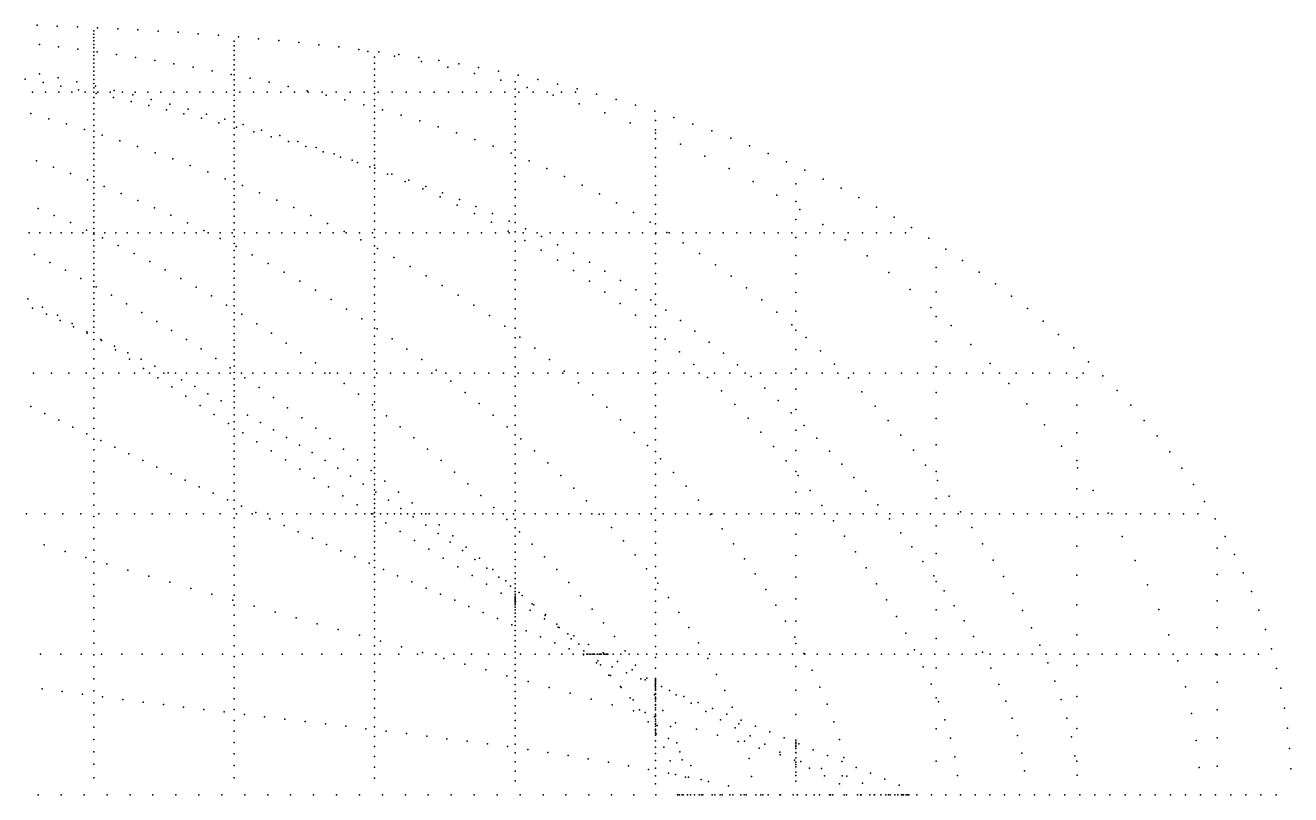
# Model space of a CAD drawing. Extents: x -786 to 17262, y 0 to 2897.
# Drawn here: x 12756 to 17262, y 0 to 2738 of the extents above; entities that cross this region are included whole.
import ezdxf

# ---------------------------------------------------------------- set-up
doc = ezdxf.new("R2010")
doc.units = 0
doc.header["$MEASUREMENT"] = 0
for name, color, linetype in [('point bat1', 161, 'Continuous'), ('point ship1', 10, 'Continuous'), ('point shp100', 80, 'Continuous'), ('point wl1', 241, 'Continuous')]:
    doc.layers.add(name, color=color, linetype=linetype)

msp = doc.modelspace()

# ---------------------------------------------------------------- linework, layer by layer
at = {"layer": 'point bat1', "linetype": 'ByBlock'}
for p in [(12782.1, 2500, 4245.3), (12828.3, 2500, 4281.3), (12874.9, 2500, 4317), (12921.8, 2500, 4352.3), (12969, 2500, 4387.1), (13014, 2500, 4424.7), (13058, 2500, 4463.5), (13102.5, 2500, 4501.8), (13147.3, 2500, 4539.6), (13192.6, 2500, 4576.9), (13238.2, 2500, 4613.7), (13284.3, 2500, 4650.1), (13330.7, 2500, 4686), (13377.5, 2500, 4721.4), (13424.7, 2500, 4756.3), (13472.2, 2500, 4790.7), (13520.1, 2500, 4824.6), (13568.3, 2500, 4858.1), (13616.7, 2500, 4891.1), (13665.5, 2500, 4923.8), (13714.5, 2500, 4956), (13763.7, 2500, 4987.9), (13813.1, 2500, 5019.6), (13862.7, 2500, 5051), (13912.4, 2500, 5082.2), (13962.2, 2500, 5113.1), (14012.2, 2500, 5143.9), (14062.2, 2500, 5174.6), (14112.2, 2500, 5205.2), (14162.3, 2500, 5235.8), (14212.4, 2500, 5266.3), (14262.6, 2500, 5296.7), (14312.9, 2500, 5327), (14363.1, 2500, 5357.3), (14413.3, 2500, 5387.6), (14463.6, 2500, 5417.8), (14513.9, 2500, 5448), (14564.3, 2500, 5478.1), (14614.7, 2500, 5508.1), (14665.1, 2500, 5538.1), (14715.6, 2500, 5567.9), (12769.7, 2000, 2702.3), (12807.4, 2000, 2753.7), (12845.3, 2000, 2804.9), (12883.5, 2000, 2856), (12921.9, 2000, 2906.9), (12960.6, 2000, 2957.6), (12999.6, 2000, 3008), (13038.8, 2000, 3058.3), (13078.4, 2000, 3108.3), (13118.3, 2000, 3158), (13158.4, 2000, 3207.6), (13198.9, 2000, 3256.9), (13239.6, 2000, 3305.9), (13280.8, 2000, 3354.5), (13322.4, 2000, 3402.9), (13364.4, 2000, 3450.9), (13406.7, 2000, 3498.6), (13449.4, 2000, 3545.9), (13492.5, 2000, 3592.9), (13536, 2000, 3639.5), (13580, 2000, 3685.7), (13624.3, 2000, 3731.5), (13669.1, 2000, 3776.9), (13714.2, 2000, 3822), (13759.7, 2000, 3866.6), (13805.6, 2000, 3910.9), (13851.8, 2000, 3954.8), (13898.5, 2000, 3998.3), (13945.5, 2000, 4041.4), (13992.7, 2000, 4084.1), (14040.3, 2000, 4126.6), (14088.1, 2000, 4168.8), (14136.3, 2000, 4210.6), (14184.7, 2000, 4252.1), (14233.4, 2000, 4293.2), (14282.3, 2000, 4334.2), (14331.3, 2000, 4374.9), (14380.6, 2000, 4415.4), (14430, 2000, 4455.7), (14479.6, 2000, 4495.8), (14529.3, 2000, 4535.7), (14578.4, 2000, 4576.3), (14625.1, 2000, 4619.7), (14671.9, 2000, 4663), (14718.7, 2000, 4706.3), (14765.6, 2000, 4749.4), (14812.6, 2000, 4792.5), (14859.7, 2000, 4835.5), (14906.9, 2000, 4878.4), (14954.2, 2000, 4921.2), (15001.7, 2000, 4963.7), (15049.3, 2000, 5006.1), (15097.1, 2000, 5048.3), (15145, 2000, 5090.4), (15193.1, 2000, 5132.2), (15241.4, 2000, 5173.9), (15289.9, 2000, 5215.3), (15338.6, 2000, 5256.4), (15387.6, 2000, 5297.2), (15436.8, 2000, 5337.8), (15486.1, 2000, 5378.2), (15535.7, 2000, 5418.2), (15585.6, 2000, 5458), (15635.7, 2000, 5497.4), (15686.1, 2000, 5536.5), (15736.7, 2000, 5575.3), (15787.5, 2000, 5613.8), (15838.6, 2000, 5651.9), (15889.9, 2000, 5689.7), (12784.7, 1500, 1645), (12848.7, 1500, 1688.8), (12911.4, 1500, 1734.6), (12972.4, 1500, 1782.5), (13031.8, 1500, 1832.4), (13089.3, 1500, 1884.4), (13144.9, 1500, 1938.6), (13198.1, 1500, 1995), (13248.9, 1500, 2053.7), (13291.3, 1500, 2118.4), (13329.8, 1500, 2185.7), (13368.5, 1500, 2253), (13407.4, 1500, 2320.1), (13446.5, 1500, 2387.1), (13486, 1500, 2453.9), (13526, 1500, 2520.4), (13566.5, 1500, 2586.5), (13607.5, 1500, 2652.4), (13649.1, 1500, 2717.9), (13691.4, 1500, 2782.9), (13734.5, 1500, 2847.5), (13778.3, 1500, 2911.5), (13822.9, 1500, 2975), (13868.1, 1500, 3038), (13914.1, 1500, 3100.5), (13960.9, 1500, 3162.4), (14008.3, 1500, 3223.9), (14056.2, 1500, 3284.8), (14104.8, 1500, 3345.4), (14153.9, 1500, 3405.4), (14203.7, 1500, 3464.9), (14254, 1500, 3524), (14304.6, 1500, 3582.8), (14355.7, 1500, 3641.2), (14407.2, 1500, 3699.2), (14459.1, 1500, 3756.9), (14511.4, 1500, 3814.2), (14564, 1500, 3871.3), (14616.8, 1500, 3928.1), (14669.9, 1500, 3984.7), (14723.2, 1500, 4041.1), (14776.7, 1500, 4097.2), (14830.4, 1500, 4153.2), (14884.4, 1500, 4209), (14938.5, 1500, 4264.6), (14992.6, 1500, 4320.1), (15046.9, 1500, 4375.6), (15101.3, 1500, 4430.9), (15155.8, 1500, 4486.2), (15210.3, 1500, 4541.3), (15265, 1500, 4596.4), (15319.7, 1500, 4651.4), (15373.9, 1500, 4706.9), (15428.4, 1500, 4762.2), (15483.1, 1500, 4817.1), (15538.2, 1500, 4871.8), (15593.6, 1500, 4926.1), (15649.4, 1500, 4980), (15705.4, 1500, 5033.6), (15761.9, 1500, 5086.9), (15818.6, 1500, 5139.8), (15875.7, 1500, 5192.4), (15933, 1500, 5244.6), (15990.7, 1500, 5296.5), (16048.8, 1500, 5348), (16107.1, 1500, 5399.2), (16165.8, 1500, 5449.9), (16224.7, 1500, 5500.4), (16284, 1500, 5550.5), (16343.4, 1500, 5600.3), (16403.2, 1500, 5649.7), (16463.2, 1500, 5698.9), (16523.5, 1500, 5747.7), (12759.9, 1000, 1092.6), (12825, 1000, 1115.8), (12889.7, 1000, 1139.7), (12954.1, 1000, 1164.7), (13018.1, 1000, 1190.7), (13081.7, 1000, 1217.7), (13144.8, 1000, 1245.7), (13207.3, 1000, 1275.2), (13269.1, 1000, 1306.1), (13330.2, 1000, 1338.3), (13390.4, 1000, 1372.1), (13449.6, 1000, 1407.8), (13507.6, 1000, 1445.3), (13564.2, 1000, 1484.9), (13619.2, 1000, 1526.7), (13672.2, 1000, 1570.9), (13723, 1000, 1617.7), (13771.3, 1000, 1667.1), (13816.6, 1000, 1719.2), (13858.7, 1000, 1774), (13897.3, 1000, 1831.2), (13932.5, 1000, 1890.7), (13964.6, 1000, 1951.8), (13993.9, 1000, 2014.4), (14020.8, 1000, 2078), (14046.2, 1000, 2142.2), (14070.2, 1000, 2207), (14093.6, 1000, 2272), (14116.5, 1000, 2337.2), (14140.5, 1000, 2401.9), (14166.4, 1000, 2466), (14193.9, 1000, 2529.3), (14222.8, 1000, 2592.1), (14253, 1000, 2654.2), (14284.4, 1000, 2715.7), (14317.1, 1000, 2776.6), (14350.7, 1000, 2836.9), (14385.3, 1000, 2896.7), (14420.9, 1000, 2955.9), (14457.4, 1000, 3014.6), (14494.8, 1000, 3072.6), (14532.9, 1000, 3130.2), (14571.6, 1000, 3187.4), (14611, 1000, 3244.2), (14651, 1000, 3300.5), (14691.5, 1000, 3356.4), (14732.5, 1000, 3412.1), (14773.7, 1000, 3467.5), (14815.3, 1000, 3522.6), (14857.2, 1000, 3577.5), (14899.5, 1000, 3632.2), (14942.1, 1000, 3686.5), (14984.9, 1000, 3740.8), (15027.8, 1000, 3794.9), (15070.9, 1000, 3848.9), (15114.2, 1000, 3902.7), (15157.6, 1000, 3956.4), (15201.2, 1000, 4010), (15245, 1000, 4063.5), (15288.8, 1000, 4116.8), (15332.9, 1000, 4170), (15377.2, 1000, 4223), (15421.7, 1000, 4275.8), (15466.4, 1000, 4328.5), (15511.4, 1000, 4380.9), (15556.5, 1000, 4433.2), (15601.9, 1000, 4485.3), (15647.6, 1000, 4537.1), (15693.6, 1000, 4588.6), (15740, 1000, 4639.8), (15786.7, 1000, 4690.7), (15834.1, 1000, 4740.9), (15882.4, 1000, 4790.2), (15931, 1000, 4839.4), (15979.6, 1000, 4888.4), (16028.5, 1000, 4937.3), (16077.4, 1000, 4986), (16126.6, 1000, 5034.6), (16175.8, 1000, 5083), (16225.2, 1000, 5131.3), (16274.8, 1000, 5179.4), (16324.5, 1000, 5227.4), (16374.3, 1000, 5275.2), (16424.3, 1000, 5322.9), (16474.4, 1000, 5370.4), (16524.7, 1000, 5417.7), (16575.2, 1000, 5464.9), (16625.7, 1000, 5512), (16676.4, 1000, 5559), (16727.1, 1000, 5605.9), (16777.9, 1000, 5652.6), (16828.8, 1000, 5699.3), (16879.9, 1000, 5745.9), (16931, 1000, 5792.4), (12810.3, 500, 614.8), (12882.7, 500, 627.1), (12955.1, 500, 639.9), (13027.4, 500, 653.1), (13099.6, 500, 666.8), (13171.6, 500, 681.1), (13243.6, 500, 696), (13315.4, 500, 711.5), (13387.1, 500, 727.7), (13458.6, 500, 744.7), (13529.8, 500, 762.7), (13600.8, 500, 781.5), (13671.6, 500, 801.3), (13742, 500, 822.3), (13812, 500, 844.7), (13881.5, 500, 868.5), (13950.5, 500, 893.8), (14018.7, 500, 920.9), (14086.3, 500, 949.9), (14152.8, 500, 981), (14218.2, 500, 1014.5), (14282.3, 500, 1050.4), (14344.7, 500, 1089.2), (14405.3, 500, 1130.8), (14463.5, 500, 1175.6), (14519.2, 500, 1223.5), (14571.8, 500, 1274.8), (14621, 500, 1329.3), (14666.4, 500, 1387.1), (14707.4, 500, 1448), (14743.6, 500, 1511.9), (14756, 500, 2447.3), (14758.3, 500, 2520.8), (14759.5, 500, 2374), (14766.8, 500, 2593.7), (14767.6, 500, 2301), (14774.4, 500, 1578.7), (14779.4, 500, 2228.4), (14783, 500, 2665.4), (14792.8, 500, 2156.2), (14799, 500, 1647.8), (14802.6, 500, 2736.2), (14806.7, 500, 2084), (14816.7, 500, 1719.1), (14818.8, 500, 2011.6), (14824.9, 500, 2806.2), (14827.1, 500, 1791.8), (14827.2, 500, 1938.6), (14830.4, 500, 1865.2), (14849.7, 500, 2875.3), (14877, 500, 2943.6), (14906.1, 500, 3011), (14936.9, 500, 3077.7), (14969.6, 500, 3143.5), (15003.9, 500, 3208.5), (15039.6, 500, 3272.7), (15076.4, 500, 3336.3), (15114.3, 500, 3399.2), (15153.3, 500, 3461.6), (15192.9, 500, 3523.4), (15233.2, 500, 3584.8), (15274.2, 500, 3645.8), (15315.9, 500, 3706.3), (15358.2, 500, 3766.4), (15400.9, 500, 3826.2), (15444, 500, 3885.7), (15487.6, 500, 3944.8), (15531.7, 500, 4003.7), (15576.1, 500, 4062.2), (15620.9, 500, 4120.4), (15666.2, 500, 4178.3), (15711.9, 500, 4235.8), (15758, 500, 4293), (15804.5, 500, 4349.9), (15851.5, 500, 4406.4), (15898.8, 500, 4462.6), (15946.6, 500, 4518.4), (15994.8, 500, 4573.8), (16043.4, 500, 4628.9), (16092.4, 500, 4683.7), (16141.9, 500, 4738), (16191.6, 500, 4792.1), (16241.4, 500, 4846.2), (16291.1, 500, 4900.3), (16340.9, 500, 4954.3), (16390.8, 500, 5008.2), (16440.8, 500, 5062.1), (16490.8, 500, 5115.9), (16540.9, 500, 5169.6), (16591.1, 500, 5223.3), (16641.4, 500, 5276.9), (16691.8, 500, 5330.4), (16742.2, 500, 5383.8), (16792.7, 500, 5437.2), (16843.3, 500, 5490.4), (16894, 500, 5543.6), (16944.7, 500, 5596.8), (16995.4, 500, 5649.9), (17046.2, 500, 5703), (17097, 500, 5756.1), (17147.9, 500, 5809.2), (12802, 0, 227.6), (12883.7, 0, 231.3), (12965.4, 0, 235), (13047.2, 0, 238.7), (13128.9, 0, 242.4), (13210.6, 0, 246.1), (13292.3, 0, 249.7), (13374, 0, 253.4), (13455.7, 0, 257.1), (13537.4, 0, 260.8), (13619.1, 0, 264.5), (13700.8, 0, 268.1), (13782.5, 0, 271.8), (13864.3, 0, 275.5), (13946, 0, 279.2), (14027.7, 0, 282.9), (14109.4, 0, 286.6), (14191.1, 0, 290.2), (14272.8, 0, 293.9), (14354.5, 0, 297.6), (14436.2, 0, 301.3), (14517.9, 0, 305), (14599.6, 0, 308.7), (14681.4, 0, 312.3), (14763.1, 0, 316), (14843.3, 0, 330.3), (14922.4, 0, 351.1), (15000.9, 0, 374), (15078.6, 0, 399.5), (15084.6, 0, 2846.4), (15085.5, 0, 2764.7), (15095.3, 0, 2927.4), (15098.9, 0, 2684.1), (15114.3, 0, 3007), (15125.3, 0, 2606.8), (15139, 0, 3084.9), (15155.2, 0, 428.2), (15163.7, 0, 2534.6), (15168.6, 0, 3161.1), (15201.6, 0, 3236), (15211.2, 0, 2468.1), (15230.5, 0, 460), (15237.6, 0, 3309.4), (15265, 0, 2406.6), (15275.7, 0, 3381.8), (15303.9, 0, 496.1), (15315.9, 0, 3453), (15322.9, 0, 2348.8), (15357.8, 0, 3523.3), (15374.9, 0, 536.7), (15382.9, 0, 2293.2), (15400.8, 0, 3592.8), (15442.6, 0, 582.6), (15443.9, 0, 2238.6), (15445.1, 0, 3661.6), (15490.6, 0, 3729.6), (15504.9, 0, 2184.2), (15506.2, 0, 634), (15537, 0, 3796.9), (15565.1, 0, 2128.8), (15565.3, 0, 690.5), (15584.1, 0, 3863.8), (15620, 0, 751.3), (15623.7, 0, 2071.8), (15632, 0, 3930.1), (15671.5, 0, 814.8), (15679.8, 0, 2012.2), (15680.6, 0, 3995.9), (15719.6, 0, 880.9), (15729.8, 0, 4061.3), (15732.2, 0, 1949.5), (15763.7, 0, 949.8), (15779.4, 0, 4126.2), (15779.6, 0, 1882.8), (15802.8, 0, 1021.6), (15819.8, 0, 1811.7), (15829.5, 0, 4190.9), (15836.2, 0, 1096.3), (15852, 0, 1736.5), (15863, 0, 1173.5), (15876, 0, 1658.4), (15880.1, 0, 4255.2), (15882.9, 0, 1252.8), (15892.2, 0, 1578.2), (15895.9, 0, 1333.6), (15900.6, 0, 1496.9), (15901.8, 0, 1415.1), (15931.1, 0, 4319.2), (15982.5, 0, 4382.8), (16034.2, 0, 4446.1), (16086.2, 0, 4509.3), (16138.4, 0, 4572.3), (16190.8, 0, 4635), (16243.5, 0, 4697.6), (16296.4, 0, 4760), (16349.8, 0, 4821.9), (16403.6, 0, 4883.6), (16457.3, 0, 4945.2), (16511.1, 0, 5006.9), (16564.8, 0, 5068.5), (16618.6, 0, 5130.2), (16672.4, 0, 5191.8), (16726.1, 0, 5253.5), (16779.9, 0, 5315.1), (16833.6, 0, 5376.8), (16887.4, 0, 5438.4), (16941.1, 0, 5500.1), (16994.9, 0, 5561.7), (17048.6, 0, 5623.4), (17102.4, 0, 5685), (17156.1, 0, 5746.7), (17209.9, 0, 5808.3)]:
    msp.add_point(p, dxfattribs=at)
at = {"layer": 'point ship1', "linetype": 'ByBlock'}
for p in [(12797.7, 2738.3, 5388.3), (12869.6, 2735.7, 5395.3), (12941.5, 2732.8, 5402.3), (13013.3, 2729.7, 5409.4), (13085.1, 2726.1, 5416.6), (13156.9, 2722.2, 5423.9), (13228.6, 2718, 5431.2), (13300.4, 2713.4, 5438.6), (13372.1, 2708.3, 5446), (13443.7, 2702.9, 5453.5), (13515.3, 2697.1, 5461.1), (13586.9, 2690.7, 5468.7), (13658.4, 2684, 5476.3), (13729.9, 2676.9, 5483.9), (13801.4, 2669.3, 5491.6), (13872.8, 2661.2, 5499.4), (13944.1, 2652.7, 5507.1), (14015.4, 2643.6, 5514.9), (14086.5, 2634, 5522.7), (14157.6, 2623.6, 5530.5), (14228.6, 2612.6, 5538.3), (14299.5, 2600.8, 5546.1), (14370.2, 2588.1, 5553.9), (14440.7, 2574.7, 5561.7), (12756, 2547.2, 4376.2), (12819, 2534.6, 4382.4), (14511.1, 2560.3, 5569.5), (14581.3, 2545, 5577.2), (14651.3, 2528.8, 5585), (12882, 2521.9, 4388.7), (12944.9, 2508.7, 4394.9), (13007.7, 2495.2, 4401.2), (13070.5, 2481.5, 4407.6), (14721.1, 2511.7, 5592.7), (14790.6, 2493.5, 5600.5), (13133.2, 2467.2, 4413.9), (13195.8, 2452.8, 4420.3), (13258.3, 2438, 4426.7), (14859.8, 2474.4, 5608.1), (14928.7, 2454.1, 5615.8), (13320.7, 2422.8, 4433.1), (13383.1, 2407.3, 4439.5), (13445.4, 2391.6, 4445.9), (14997.4, 2432.8, 5623.4), (15065.6, 2410.4, 5631), (13507.6, 2375.4, 4452.3), (13569.6, 2358.8, 4458.8), (15133.5, 2386.9, 5638.5), (15201.1, 2362.4, 5646), (13631.6, 2341.9, 4465.2), (13693.5, 2324.5, 4471.7), (13755.2, 2306.7, 4478.1), (15268.2, 2336.6, 5653.4), (15334.9, 2309.8, 5660.8), (13816.8, 2288.2, 4484.6), (13878.1, 2269.3, 4491), (15401.1, 2281.8, 5668.1), (13939.3, 2249.7, 4497.5), (14000.3, 2229.5, 4504), (14061.1, 2208.7, 4510.5), (15466.8, 2252.8, 5675.3), (15532.1, 2222.6, 5682.5), (14121.6, 2187.2, 4516.9), (14181.9, 2164.9, 4523.4), (15596.8, 2191.2, 5689.6), (14241.9, 2141.9, 4529.8), (14301.6, 2118.2, 4536.3), (15661, 2158.8, 5696.6), (15724.6, 2125.3, 5703.6), (14360.9, 2093.5, 4542.7), (15787.7, 2090.6, 5710.5), (14419.9, 2068.1, 4549.2), (14478.5, 2041.7, 4555.6), (15850.1, 2054.9, 5717.3), (14536.7, 2014.5, 4562), (14594.4, 1986.3, 4568.5), (15911.9, 2018.1, 5724), (14651.7, 1957.1, 4575), (15973.1, 1980.3, 5730.6), (16033.7, 1941.4, 5737.2), (14708.4, 1926.9, 4581.4), (14764.6, 1895.7, 4588), (16093.5, 1901.4, 5743.6), (14820.2, 1863.6, 4594.5), (16152.5, 1860.3, 5750), (14875.2, 1830.4, 4601), (16210.9, 1818.1, 5756.3), (14929.6, 1796.3, 4607.6), (14983.4, 1761.1, 4614.3), (16268.4, 1774.8, 5762.4), (12782, 1731.7, 1931.3), (15036.4, 1725, 4620.9), (16325, 1730.3, 5768.5), (12830.9, 1709.8, 1945.4), (12879.5, 1687.5, 1959.7), (15088.9, 1687.9, 4627.6), (16380.8, 1684.8, 5774.5), (12928.1, 1665.2, 1973.9), (12976.5, 1642.5, 1988.3), (15140.6, 1649.9, 4634.3), (16435.5, 1638, 5780.3), (13024.8, 1619.6, 2002.6), (13073, 1596.5, 2017), (15191.7, 1610.9, 4641), (16489.3, 1590.1, 5786.1), (13121, 1573.1, 2031.4), (13169, 1549.5, 2045.9), (15242, 1571, 4647.7), (16542, 1541, 5791.7), (13216.7, 1525.6, 2060.4), (13264.3, 1501.4, 2075), (15291.7, 1530.3, 4654.3), (15340.7, 1488.7, 4660.9), (16593.5, 1490.6, 5797.2), (13311.9, 1477, 2089.5), (13359.1, 1452.2, 2104.2), (15388.9, 1446.3, 4667.4), (13406.3, 1427.2, 2118.8), (13453.3, 1402, 2133.5), (15436.4, 1403.1, 4673.9), (16643.9, 1439.1, 5802.6), (13500.2, 1376.4, 2148.3), (15483.3, 1359, 4680.2), (16692.9, 1386.3, 5807.8), (13546.9, 1350.6, 2163), (13593.4, 1324.5, 2177.8), (15529.4, 1314.3, 4686.5), (16740.6, 1332.3, 5812.9), (13639.7, 1298.1, 2192.7), (13685.9, 1271.5, 2207.5), (15574.8, 1268.8, 4692.6), (16786.8, 1277, 5817.9), (13731.9, 1244.5, 2222.4), (13777.7, 1217.3, 2237.3), (15619.6, 1222.7, 4698.6), (16831.6, 1220.4, 5822.6), (13823.3, 1189.8, 2252.3), (15663.6, 1175.8, 4704.5), (13868.8, 1162, 2267.3), (13914, 1133.9, 2282.3), (15707, 1128.4, 4710.2), (16874.7, 1162.6, 5827.2), (13959.2, 1105.6, 2297.3), (16916, 1103.5, 5831.6), (14004.1, 1076.9, 2312.3), (14048.8, 1048, 2327.4), (15749.7, 1080.2, 4715.8), (16955.5, 1043.2, 5835.9), (14093.4, 1018.9, 2342.5), (15791.7, 1031.5, 4721.3), (14137.7, 989.4, 2357.6), (14181.9, 959.6, 2372.8), (15833, 982.1, 4726.5), (16993.2, 981.6, 5839.9), (14225.8, 929.6, 2387.9), (15873.6, 932.2, 4731.6), (17028.6, 918.8, 5843.7), (14269.5, 899.2, 2403.1), (14313, 868.5, 2418.3), (15913.5, 881.6, 4736.6), (14356.2, 837.5, 2433.6), (15952.6, 830.5, 4741.4), (17062, 854.8, 5847.3), (14399.1, 806, 2448.9), (14441.7, 774.1, 2464.2), (15990.9, 778.7, 4746), (17093.2, 789.7, 5850.7), (14483.9, 741.7, 2479.5), (16028, 726.1, 4750.4), (17122, 723.6, 5853.8), (14525.7, 708.9, 2494.9), (14567.1, 675.6, 2510.4), (14608.1, 641.7, 2525.8), (16064.2, 672.7, 4754.7), (17148.4, 656.4, 5856.7), (14648.5, 607.2, 2541.3), (16099.1, 618.6, 4758.9), (17172.2, 588.2, 5859.3), (14688.3, 572.1, 2556.9), (16132.5, 563.5, 4762.8), (14727.5, 536.2, 2572.5), (14766, 499.6, 2588.1), (16164.5, 507.5, 4766.5), (17193.3, 519.1, 5861.6), (14803.7, 462.3, 2603.8), (14840.3, 423.9, 2619.5), (16194.5, 450.4, 4770.1), (17211.8, 449.3, 5863.6), (14875.9, 384.5, 2635.3), (16222.5, 392.3, 4773.3), (17227.5, 378.8, 5865.4), (14910.3, 344.1, 2651), (16248, 333.1, 4776.3), (14943.2, 302.5, 2666.8), (16270.5, 272.6, 4779), (17240.4, 307.8, 5866.9), (14974.2, 259.4, 2682.6), (17250.5, 236.2, 5868.1), (15003.1, 215, 2698.3), (16289.6, 211, 4781.3), (15029.4, 168.9, 2713.9), (16304.4, 148.2, 4783.2), (17257.7, 164.3, 5869), (15052.6, 121, 2729.4), (17262.1, 92.2, 5869.6), (15071.8, 71.4, 2744.5), (16314.3, 84.4, 4784.6)]:
    msp.add_point(p, dxfattribs=at)
at = {"layer": 'point shp100', "linetype": 'ByBlock'}
for p in [(13000, 2718.8, 5349), (13000, 2707.1, 5290), (13000, 2695.1, 5231), (13000, 2682.8, 5172.1), (13000, 2670.4, 5113.2), (13500, 2682.1, 5402.3), (13500, 2665.6, 5345.1), (13000, 2657.6, 5054.4), (13000, 2644.5, 4995.6), (13000, 2631.2, 4936.9), (13000, 2617.7, 4878.3), (13500, 2648.9, 5288), (13500, 2632, 5231), (13500, 2614.9, 5174), (14000, 2624.8, 5457.8), (13000, 2603.9, 4819.7), (13000, 2589.8, 4761.2), (13000, 2575.5, 4702.7), (13500, 2597.6, 5117.1), (13500, 2580, 5060.3), (14000, 2603.8, 5402.4), (14000, 2582.6, 5347.1), (13000, 2560.9, 4644.3), (13000, 2546, 4586), (13000, 2530.9, 4527.7), (13500, 2562.2, 5003.5), (13500, 2544.3, 4946.8), (13500, 2526.1, 4890.2), (14000, 2561.3, 5291.9), (14000, 2539.7, 5236.7), (14500, 2536.7, 5514.6), (13000, 2515.5, 4469.5), (13000, 2499.9, 4411.4), (13000, 2480.9, 4354.3), (13500, 2507.7, 4833.7), (13500, 2489.1, 4777.2), (14000, 2518, 5181.6), (14000, 2496.1, 5126.5), (14500, 2510.6, 5461), (14500, 2484.3, 5407.5), (13000, 2461.1, 4297.4), (13000, 2441.4, 4240.6), (13500, 2470.3, 4720.7), (13500, 2451.3, 4664.4), (14000, 2474, 5071.6), (14000, 2451.8, 5016.7), (14500, 2457.9, 5354), (13000, 2421.5, 4183.7), (13000, 2401.7, 4126.9), (13500, 2432, 4608.1), (13500, 2412.6, 4551.9), (13500, 2393, 4495.7), (14000, 2429.2, 4961.9), (14000, 2406.5, 4907.2), (14500, 2431.3, 5300.6), (14500, 2404.7, 5247.3), (15000, 2399.4, 5571.8), (13000, 2381.8, 4070.1), (13000, 2361.8, 4013.3), (13500, 2372.4, 4439.9), (13500, 2348.7, 4385.4), (14000, 2383.5, 4852.7), (14000, 2360.2, 4798.2), (14500, 2377.8, 5194.1), (14500, 2350.7, 5141), (15000, 2366.8, 5520), (13000, 2341.8, 3956.6), (13000, 2321.8, 3899.8), (13000, 2301.7, 3843.1), (13500, 2324.9, 4330.9), (13500, 2301, 4276.4), (14000, 2336.7, 4743.8), (14000, 2313, 4689.5), (14500, 2323.3, 5088.1), (15000, 2334.1, 5468.2), (15000, 2301.3, 5416.5), (13000, 2281.5, 3786.3), (13000, 2261.4, 3729.6), (13500, 2277.2, 4221.9), (13500, 2253.2, 4167.5), (14000, 2289, 4635.4), (14000, 2264.8, 4581.3), (14500, 2295.7, 5035.2), (14500, 2267.9, 4982.5), (15000, 2268.3, 5364.9), (13000, 2241.1, 3672.9), (13000, 2220.8, 3616.3), (13500, 2229.3, 4113), (14000, 2240.4, 4527.4), (14000, 2213.5, 4474.6), (14500, 2239.8, 4929.9), (14500, 2211.4, 4877.5), (15000, 2235, 5313.4), (13000, 2200.5, 3559.6), (13000, 2180.1, 3503), (13500, 2205.2, 4058.6), (13500, 2181.1, 4004.3), (14000, 2184.9, 4422.7), (14500, 2182.8, 4825.2), (15000, 2201.6, 5262.1), (15000, 2168, 5210.9), (15500, 2174.4, 5601.3), (13000, 2159.7, 3446.4), (13000, 2139.2, 3389.8), (13000, 2118.7, 3333.2), (13500, 2156.9, 3949.9), (13500, 2132.7, 3895.6), (14000, 2156.3, 4370.9), (14000, 2127.6, 4319.1), (14500, 2154, 4773), (14500, 2124.9, 4720.9), (15000, 2134.1, 5159.8), (13000, 2098.2, 3276.6), (13000, 2077.6, 3220), (13500, 2108.3, 3841.3), (13500, 2084, 3787.1), (14000, 2098.8, 4267.3), (14500, 2095.6, 4669), (15000, 2100.1, 5108.9), (15500, 2111.1, 5523.6), (13000, 2056.9, 3163.5), (13000, 2036.2, 3107), (13500, 2059.6, 3732.8), (13500, 2035.2, 3678.6), (14000, 2070, 4215.6), (14000, 2041.1, 4163.9), (14500, 2066.1, 4617.2), (14500, 2036.3, 4565.6), (15000, 2065.9, 5058.1), (15000, 2031.4, 5007.5), (15500, 2047.4, 5446.3), (13000, 2015.5, 3050.5), (13000, 1994.7, 2994), (13500, 2010.7, 3624.4), (13500, 1986.2, 3570.2), (14000, 2012.1, 4112.2), (14000, 1983.1, 4060.6), (14500, 2002.9, 4516.2), (15000, 1996.6, 4957.1), (15500, 1983.2, 5369.4), (13000, 1973.8, 2937.5), (13000, 1953, 2881.1), (13500, 1961.6, 3516), (14000, 1954, 4009), (14500, 1968.9, 4467.3), (15000, 1961.5, 4906.8), (13000, 1932.1, 2824.6), (13000, 1911.3, 2768.1), (13500, 1937, 3461.9), (13500, 1912.3, 3407.8), (14000, 1924.9, 3957.4), (14000, 1895.6, 3905.9), (14500, 1934.9, 4418.3), (14500, 1900.8, 4369.4), (15000, 1926.2, 4856.8), (15500, 1918.5, 5292.9), (13000, 1890.5, 2711.6), (13000, 1869.6, 2655.2), (13000, 1848.8, 2598.7), (13500, 1887.6, 3353.7), (13500, 1862.9, 3299.6), (14000, 1866.4, 3854.4), (14500, 1866.7, 4320.5), (15000, 1890.5, 4807), (15000, 1854.6, 4757.4), (15500, 1853.4, 5216.8), (16000, 1876.6, 5650.2), (13000, 1828, 2542.2), (13000, 1807.2, 2485.7), (13500, 1838.1, 3245.5), (13500, 1813.3, 3191.4), (14000, 1837.1, 3802.9), (14000, 1807.8, 3751.4), (14500, 1832.5, 4271.7), (15000, 1818.4, 4708), (13000, 1786.4, 2429.2), (13000, 1765.8, 2372.7), (13500, 1788.6, 3137.3), (13500, 1764, 3083.2), (14000, 1778.5, 3700), (14500, 1798.2, 4222.9), (14500, 1764, 4174.1), (15000, 1781.9, 4658.8), (15500, 1787.4, 5141.5), (16000, 1789.3, 5567.6), (13000, 1745.3, 2316.1), (13000, 1724.9, 2259.5), (13500, 1739.4, 3029), (13500, 1714.8, 2974.9), (14000, 1749.1, 3648.5), (14000, 1719.7, 3597.1), (14500, 1729.6, 4125.4), (15000, 1744.7, 4610.2), (15500, 1720.5, 5066.9), (13000, 1704.6, 2202.8), (13000, 1684.5, 2146.1), (13500, 1690.3, 2920.7), (14000, 1690.3, 3545.7), (14500, 1695.3, 4076.6), (15000, 1704.6, 4563.8), (16000, 1701.4, 5485.6), (13000, 1664.4, 2089.3), (13000, 1644.5, 2032.5), (13500, 1665.9, 2866.4), (13500, 1641.8, 2812.1), (14000, 1660.9, 3494.3), (14000, 1631.4, 3442.9), (14500, 1660.8, 4028), (14500, 1626.4, 3979.3), (15000, 1664.5, 4517.5), (15000, 1624.4, 4471.2), (15500, 1652.8, 4993.1), (13000, 1620, 1978), (13000, 1586.1, 1928.3), (13500, 1617.9, 2757.6), (13500, 1594.3, 2703), (14000, 1601.9, 3391.6), (14500, 1591.9, 3930.7), (15000, 1584.3, 4424.9), (15500, 1584.2, 4920.1), (16000, 1612.8, 5404.4), (13000, 1551.8, 1878.8), (13500, 1570.9, 2648.3), (13500, 1547.8, 2593.5), (14000, 1572.4, 3340.2), (14000, 1542.9, 3288.8), (14500, 1557.3, 3882.1), (15000, 1544.2, 4378.6), (13000, 1517.3, 1829.5), (13500, 1525, 2538.6), (13500, 1502.5, 2483.5), (14000, 1513.6, 3237.4), (14500, 1522.7, 3833.6), (14500, 1488, 3785.1), (15000, 1504, 4332.4), (15500, 1514.3, 4848.3), (16000, 1522.9, 5324.7), (13000, 1482.5, 1780.4), (13000, 1447.3, 1731.5), (13500, 1480.5, 2428.3), (13500, 1458.8, 2372.9), (14000, 1484.4, 3185.8), (14000, 1455.4, 3134.2), (14500, 1453.4, 3736.6), (15000, 1463.8, 4286.1), (15500, 1443.2, 4777.8), (16500, 1483.8, 5717), (13000, 1412, 1682.8), (13500, 1437.7, 2317.3), (13500, 1417, 2261.5), (14000, 1426.6, 3082.5), (14000, 1397.9, 3030.6), (14500, 1418.7, 3688.1), (15000, 1423.6, 4239.9), (16000, 1431.7, 5246.3), (13000, 1376.2, 1634.4), (13500, 1396.8, 2205.6), (13500, 1377, 2149.5), (13500, 1352.3, 2095.4), (14000, 1369.6, 2978.6), (14500, 1384.1, 3639.5), (15000, 1383.4, 4193.7), (15500, 1370.9, 4708.5), (16500, 1386.6, 5647.9), (13000, 1339.9, 1586.4), (13500, 1327.1, 2041.5), (14000, 1341.8, 2926.3), (14000, 1314.6, 2873.7), (14500, 1349.5, 3591), (14500, 1315, 3542.4), (15000, 1343.2, 4147.5), (16000, 1339.4, 5169.3), (13000, 1303, 1538.9), (13000, 1265.5, 1491.8), (13500, 1301.5, 1987.8), (13500, 1275.6, 1934.3), (14000, 1287.8, 2820.9), (14500, 1280.4, 3493.8), (15000, 1302.9, 4101.4), (15000, 1262.5, 4055.4), (15500, 1297.8, 4640), (16500, 1288.3, 5580.2), (13000, 1227.4, 1445.2), (13500, 1249.3, 1880.9), (13500, 1222.6, 1827.8), (14000, 1261.6, 2767.8), (14000, 1236.1, 2714.3), (14500, 1246, 3445.2), (15000, 1222, 4009.4), (15500, 1224.4, 4571.8), (16000, 1245.7, 5094.1), (13000, 1188.7, 1399), (13500, 1195.6, 1774.8), (14000, 1211.5, 2660.4), (14000, 1187.7, 2606.2), (14500, 1211.7, 3396.4), (14500, 1177.6, 3347.4), (15000, 1181.4, 3963.5), (16500, 1189, 5514.1), (13000, 1149.5, 1353.4), (13500, 1167.9, 1722.2), (13500, 1139.4, 1670), (14000, 1164.7, 2551.6), (14000, 1142.8, 2496.6), (14500, 1143.8, 3298.3), (15000, 1140.8, 3917.6), (15500, 1150.7, 4504), (16000, 1150.7, 5020.4), (13000, 1110, 1307.9), (13500, 1110.1, 1618.2), (14000, 1122.2, 2441), (14000, 1102.8, 2385.1), (14000, 1084.8, 2328.6), (14500, 1110.2, 3249.1), (15000, 1100.1, 3871.9), (16500, 1088.6, 5449.7), (13000, 1070.4, 1262.7), (13500, 1079.8, 1567), (13500, 1048.7, 1516.3), (14000, 1068.2, 2271.8), (14000, 1051.9, 2214.8), (14500, 1076.9, 3199.7), (14500, 1044.1, 3149.9), (15000, 1059.4, 3826.1), (15500, 1076.6, 4436.6), (16000, 1054.5, 4948.4), (13000, 1030.6, 1217.5), (13500, 1016.9, 1466.1), (14000, 1035.8, 2157.8), (14000, 1019.9, 2100.8), (14000, 1004.2, 2043.7), (14500, 1011.9, 3099.7), (15000, 1018.4, 3780.6), (15500, 1002.1, 4369.6), (13000, 990.6, 1172.5), (13000, 950.5, 1127.6), (13500, 984.3, 1416.3), (13500, 951.2, 1366.9), (14000, 988.5, 1986.6), (14000, 972.4, 1929.6), (14000, 955.9, 1872.7), (14500, 980.4, 3049.1), (14500, 949.6, 2998.1), (15000, 977.4, 3735.1), (16000, 957, 4878.1), (16500, 987.2, 5386.8), (13000, 910.3, 1082.8), (13500, 917.8, 1317.7), (14000, 938.5, 1816.1), (14000, 919.8, 1759.9), (14500, 919.8, 2946.4), (15000, 936.3, 3689.7), (15500, 927, 4303.4), (13000, 869.9, 1038.2), (13500, 884, 1268.7), (14000, 899.9, 1704.1), (14000, 878.8, 1648.7), (14000, 856.4, 1593.9), (14500, 891.1, 2894.2), (14500, 863.5, 2841.3), (15000, 895.1, 3644.3), (16000, 858.4, 4809.4), (16500, 884.7, 5325.7), (17000, 877.4, 5798.6), (13000, 829.3, 993.7), (13500, 849.9, 1220), (13500, 815.6, 1171.4), (14000, 832.9, 1539.5), (14500, 837.2, 2787.8), (14500, 812.7, 2733.5), (15000, 853.9, 3599), (15000, 812.6, 3553.7), (15500, 851.1, 4237.9), (13000, 788.5, 949.5), (13500, 780.9, 1123.1), (14000, 808.6, 1485.5), (14000, 783.4, 1431.9), (14500, 789.9, 2678.4), (14500, 769, 2622.6), (15000, 771.3, 3508.5), (15500, 774.5, 4173.4), (16500, 780.9, 5267), (17000, 784.1, 5758.5), (13000, 747.5, 905.4), (13500, 745.9, 1075), (14000, 757.4, 1378.7), (14000, 730.8, 1325.8), (14500, 750.5, 2565.9), (14500, 734.7, 2508.4), (14500, 722.8, 2450), (15000, 730, 3463.3), (16000, 758.7, 4742.2), (13000, 706.4, 861.5), (13500, 710.6, 1027.1), (14000, 703.7, 1273.1), (14000, 676.1, 1220.7), (14500, 713.7, 2391.1), (14500, 706.7, 2331.9), (14500, 701.8, 2272.5), (14500, 698.1, 2213), (14500, 695.1, 2153.5), (14500, 692.8, 2093.9), (14500, 690, 2034.3), (14500, 686.5, 1974.8), (14500, 681.9, 1915.4), (15000, 688.9, 3417.9), (15500, 696.8, 4110.2), (17000, 689.9, 5720.9), (13000, 665, 817.8), (13500, 675, 979.5), (13500, 639.1, 932.1), (14000, 648, 1168.6), (14500, 675.5, 1856.1), (14500, 667.4, 1797.1), (14500, 657.6, 1738.3), (14500, 646, 1679.8), (14500, 632.6, 1621.7), (15000, 648, 3372.3), (16000, 658.4, 4676.1), (16500, 675.7, 5210.6), (13000, 623.3, 774.4), (13500, 602.7, 885), (14000, 619.3, 1116.8), (14000, 590.1, 1065.2), (14500, 617.8, 1563.9), (14500, 601.9, 1506.5), (15000, 607.3, 3326.5), (15500, 618, 4048.4), (17000, 594.6, 5686), (13000, 581.4, 731.1), (13500, 566.1, 838.1), (14000, 560.4, 1014), (14500, 584.8, 1449.4), (14500, 566.5, 1392.6), (14500, 547.4, 1336.2), (15000, 566.8, 3280.5), (16000, 556.2, 4612.8), (16500, 568.9, 5157.6), (13000, 539.4, 688.1), (13000, 497.2, 645.1), (13500, 529.2, 791.5), (14000, 530.2, 963), (14000, 499.5, 912.4), (14500, 527.4, 1280), (14500, 506.8, 1224.1), (15000, 527.1, 3233.9), (15500, 537.7, 3988.5), (17000, 498.2, 5654.3), (13000, 454.8, 602.4), (13500, 492.1, 745), (13500, 454.7, 698.8), (14000, 468.3, 862), (14500, 485.4, 1168.4), (14500, 463.2, 1113.1), (15000, 488, 3186.7), (15500, 455.7, 3930.9), (16000, 451.9, 4553.1), (16500, 460.2, 5108.5), (13000, 412.3, 559.8), (13500, 417.1, 652.7), (14000, 436.8, 811.9), (14500, 440.3, 1058), (14500, 416.7, 1003.3), (15000, 449.7, 3138.9), (15000, 414, 1757.5), (15000, 413.7, 1818.8), (15000, 412.5, 3090.3), (15000, 411.8, 1696.3), (15000, 410.7, 1880), (15000, 407.5, 1635.2), (13000, 369.6, 517.4), (13500, 379.2, 606.8), (14000, 405, 761.9), (14000, 373, 712.1), (14500, 392.4, 948.9), (14500, 367.7, 894.6), (15000, 405, 1941), (15000, 401.1, 1574.3), (15000, 396.8, 2001.6), (15000, 392.8, 1513.6), (15000, 385.9, 2061.9), (15000, 383.2, 1453.1), (15000, 376.6, 3040.7), (15000, 372.6, 2121.7), (15000, 372.4, 1392.8), (15500, 371.7, 3876.4), (17000, 400.6, 5626.4), (13000, 326.7, 475.1), (13500, 341.3, 561), (14000, 340.6, 662.5), (14500, 342.5, 840.6), (14500, 316.8, 786.8), (15000, 360.3, 1332.8), (15000, 357.3, 2181), (15000, 347.1, 1273), (15000, 341.9, 2990.1), (15000, 339.9, 2239.8), (15000, 333, 1213.3), (15000, 321.3, 2298.1), (15000, 318.2, 1153.9), (16000, 344.9, 4498.5), (16500, 349.1, 5064.9), (13000, 283.7, 433), (13500, 303.1, 515.4), (14000, 307.9, 613.1), (14000, 275, 563.8), (14500, 290.7, 733.2), (15000, 309.1, 2938.4), (15000, 302.5, 1094.7), (15000, 301.6, 2356.1), (15000, 286, 1035.7), (15000, 281.3, 2413.9), (15000, 279, 2885.1), (15500, 285, 3826.4), (17000, 301.9, 5602.9), (13000, 240.4, 391.1), (13500, 264.5, 470.2), (13500, 225.5, 425.3), (14000, 241.5, 515), (14500, 264.1, 679.8), (14500, 237.1, 626.7), (15000, 268.8, 976.9), (15000, 261.6, 2471.9), (15000, 253, 2829.7), (15000, 250.8, 918.4), (15000, 243.5, 2530.4), (15000, 233.1, 2771.8), (15000, 231.9, 860.1), (15000, 228.9, 2589.9), (16000, 234.3, 4451.5), (16500, 235.3, 5029.1), (13000, 196.8, 349.7), (13500, 186, 380.8), (14000, 207.1, 466.8), (14500, 209.2, 574), (15000, 221.6, 2711.7), (15000, 220.5, 2650.5), (15000, 212, 802.2), (15000, 191.3, 744.5), (15500, 194.6, 3783.2), (15500, 186.9, 1581.1), (15500, 184, 1471), (15500, 183.7, 1691.2), (17000, 202.1, 5584.8), (13000, 152.8, 308.7), (13500, 145.6, 337.1), (14000, 171.9, 419.2), (14000, 135.4, 372.5), (14500, 180, 522), (14500, 149.3, 470.9), (15000, 169.6, 687.3), (15000, 146.4, 630.6), (15500, 176.1, 1361.2), (15500, 172, 1800.7), (15500, 164.5, 1251.6), (15500, 149.6, 1908.5), (15500, 149.4, 1142.5), (13000, 108.3, 268.1), (13500, 104.4, 294.3), (14000, 97.8, 326.8), (14500, 117.1, 420.8), (15000, 121.6, 574.6), (15000, 94.9, 519.4), (15500, 130.7, 1034), (15500, 115.6, 2013.2), (15500, 107.6, 926.3), (15500, 99.5, 3752.2), (16000, 119.2, 4416.9), (16500, 118.8, 5004), (17000, 101.3, 5572.6), (13000, 60.2, 236.6), (13500, 59.5, 259.1), (14000, 59.1, 281.9), (14500, 83.5, 371.5), (14500, 49.7, 322.4), (15000, 67, 464.9), (15500, 79.8, 819.7), (15500, 68.6, 2112.7), (15500, 48, 714.3), (15000, 38.3, 410.8)]:
    msp.add_point(p, dxfattribs=at)
at = {"layer": 'point wl1', "linetype": 'ByBlock'}
for p in [(12806, 2670.4, 5000), (12874.7, 2662.2, 5000), (12943.3, 2653.4, 5000), (13011.8, 2644, 5000), (13080.3, 2634.1, 5000), (13148.6, 2623.7, 5000), (13975.4, 2645, 5500), (14071, 2628, 5500), (13216.9, 2612.7, 5000), (13285.1, 2601.2, 5000), (13353.2, 2589.1, 5000), (13421.3, 2576.5, 5000), (14166.3, 2609.6, 5500), (14261.2, 2589.3, 5500), (12806.9, 2565.2, 4500), (12873.5, 2551.4, 4500), (12939.9, 2537, 4500), (13489.2, 2563.4, 5000), (13557, 2549.7, 5000), (13624.7, 2535.5, 5000), (14355.7, 2567.3, 5500), (14449.8, 2543.4, 5500), (13006.2, 2522.1, 4500), (13072.3, 2506.8, 4500), (13138.4, 2490.9, 4500), (13692.2, 2520.8, 5000), (13759.7, 2505.5, 5000), (13827, 2489.6, 5000), (14543.3, 2517.4, 5500), (14636.2, 2489.2, 5500), (13204.3, 2474.6, 4500), (13270.2, 2457.7, 4500), (13335.9, 2440.4, 4500), (13894.1, 2472.9, 5000), (13961, 2455.4, 5000), (14027.8, 2437.2, 5000), (14728.4, 2458.9, 5500), (12775.4, 2424.3, 4000), (12839.2, 2406, 4000), (13401.4, 2422.5, 4500), (13466.8, 2404.1, 4500), (14094.3, 2418.2, 5000), (14160.5, 2398.1, 5000), (14819.8, 2426.4, 5500), (14910.4, 2391.5, 5500), (12902.8, 2387.1, 4000), (12966.3, 2367.7, 4000), (13029.6, 2347.8, 4000), (13532, 2385.1, 4500), (13597.1, 2365.6, 4500), (13662.1, 2345.6, 4500), (14226.4, 2377.1, 5000), (14291.9, 2355.1, 5000), (15000, 2354.3, 5500), (13092.7, 2327.4, 4000), (13155.7, 2306.4, 4000), (13726.8, 2325, 4500), (13791.2, 2303.5, 4500), (14357.2, 2332.1, 5000), (14422, 2308, 5000), (15088.6, 2314.7, 5500), (12796.2, 2255.8, 3500), (13218.5, 2284.8, 4000), (13281, 2262.6, 4000), (13855.4, 2281.3, 4500), (13919.4, 2258.3, 4500), (14486.4, 2282.7, 5000), (14550.3, 2256.2, 5000), (15176.2, 2272.8, 5500), (12856.8, 2233.8, 3500), (12917.2, 2211.2, 3500), (13343.3, 2239.7, 4000), (13405.4, 2216.3, 4000), (13983, 2234.3, 4500), (14046, 2209.1, 4500), (14613.7, 2228.6, 5000), (15262.6, 2228.7, 5500), (12977.4, 2188, 3500), (13037.3, 2164.1, 3500), (13467.3, 2192.3, 4000), (13528.9, 2167.6, 4000), (14108.8, 2183, 4500), (14676.5, 2199.7, 5000), (14738.8, 2169.7, 5000), (15347.8, 2182.2, 5500), (13097.1, 2139.7, 3500), (13590.3, 2142.3, 4000), (14171.1, 2155.9, 4500), (14232.9, 2127.8, 4500), (14800.5, 2138.4, 5000), (15431.8, 2133.5, 5500), (12801.3, 2086.7, 3000), (13156.5, 2114.7, 3500), (13215.7, 2089, 3500), (13651.3, 2116.2, 4000), (13712, 2089.4, 4000), (14294.3, 2098.7, 4500), (14861.6, 2105.9, 5000), (15514.4, 2082.6, 5500), (12859, 2061.6, 3000), (12916.4, 2035.9, 3000), (13274.6, 2062.8, 3500), (13333.2, 2035.8, 3500), (13772.4, 2061.8, 4000), (13832.4, 2033.4, 4000), (14355.3, 2068.7, 4500), (14415.7, 2037.6, 4500), (14922, 2072.2, 5000), (14981.7, 2037.3, 5000), (15595.7, 2029.7, 5500), (12973.6, 2009.5, 3000), (13391.5, 2008.1, 3500), (13892, 2004.3, 4000), (14475.5, 2005.3, 4500), (15040.7, 2001.2, 5000), (13030.4, 1982.5, 3000), (13086.9, 1954.8, 3000), (13449.4, 1979.8, 3500), (13507, 1950.7, 3500), (13951.3, 1974.4, 4000), (14010.1, 1943.8, 4000), (14534.7, 1972, 4500), (15099, 1964, 5000), (15675.7, 1974.6, 5500), (12788.2, 1922.4, 2500), (12843.7, 1894.6, 2500), (13143.1, 1926.4, 3000), (13199, 1897.4, 3000), (13564.3, 1921, 3500), (14068.6, 1912.2, 4000), (14593.2, 1937.5, 4500), (14651.1, 1901.9, 4500), (15156.6, 1925.7, 5000), (15754.2, 1917.5, 5500), (12899, 1866.3, 2500), (13254.5, 1867.8, 3000), (13621.2, 1890.6, 3500), (13677.7, 1859.5, 3500), (14126.5, 1879.9, 4000), (14708.2, 1865.1, 4500), (15213.4, 1886.2, 5000), (15831.2, 1858.5, 5500), (12953.9, 1837.4, 2500), (13008.5, 1807.9, 2500), (13309.7, 1837.5, 3000), (13364.5, 1806.5, 3000), (13733.8, 1827.7, 3500), (14184, 1846.7, 4000), (14241, 1812.7, 4000), (14764.6, 1827.2, 4500), (15269.3, 1845.5, 5000), (15324.5, 1803.8, 5000), (12764.8, 1764.3, 2000), (13062.8, 1777.9, 2500), (13418.9, 1774.9, 3000), (13789.6, 1795.2, 3500), (13844.9, 1762.2, 3500), (14297.4, 1777.7, 4000), (14820.2, 1788.2, 4500), (15378.9, 1761.1, 5000), (15906.7, 1797.5, 5500), (12817.7, 1735.6, 2000), (13116.8, 1747.3, 2500), (13170.5, 1716.2, 2500), (13472.9, 1742.6, 3000), (13899.9, 1728.3, 3500), (14353.3, 1741.9, 4000), (14874.9, 1748, 4500), (15432.4, 1717.3, 5000), (15980.5, 1734.5, 5500), (12870.3, 1706.6, 2000), (12922.8, 1677.3, 2000), (13223.9, 1684.6, 2500), (13526.6, 1709.8, 3000), (13580, 1676.3, 3000), (13954.4, 1693.8, 3500), (14408.5, 1705.1, 4000), (14463.1, 1667.4, 4000), (14928.9, 1706.7, 4500), (15485.1, 1672.5, 5000), (16052.7, 1669.6, 5500), (12975.1, 1647.5, 2000), (13277, 1652.5, 2500), (13632.9, 1642.3, 3000), (14008.4, 1658.6, 3500), (14062, 1622.6, 3500), (14517.1, 1628.8, 4000), (14982, 1664.3, 4500), (15536.9, 1626.7, 5000), (13026.8, 1616.8, 2000), (13076.8, 1583.4, 2000), (13329.7, 1619.8, 2500), (13382.2, 1586.6, 2500), (13685.4, 1607.6, 3000), (14115.1, 1586, 3500), (14570.5, 1589.3, 4000), (15034.2, 1620.9, 4500), (15587.9, 1579.9, 5000), (16123.1, 1602.8, 5500), (13126.9, 1550.2, 2000), (13434.3, 1552.9, 2500), (13737.6, 1572.4, 3000), (13789.3, 1536.5, 3000), (14167.6, 1548.5, 3500), (14623.1, 1548.9, 4000), (15085.6, 1576.4, 4500), (15637.9, 1532.1, 5000), (16191.7, 1534.1, 5500), (13177.1, 1517, 2000), (13486, 1518.7, 2500), (13840.7, 1500.1, 3000), (14219.6, 1510.4, 3500), (14675.1, 1507.6, 4000), (15136.2, 1531, 4500), (13227.3, 1484, 2000), (13277.6, 1451.1, 2000), (13537.5, 1484, 2500), (13588.6, 1448.9, 2500), (13891.6, 1463.1, 3000), (14271.1, 1471.5, 3500), (14726.4, 1465.5, 4000), (15185.9, 1484.7, 4500), (15687, 1483.4, 5000), (16258.3, 1463.6, 5500), (13328, 1418.2, 2000), (13639.5, 1413.4, 2500), (13942.1, 1425.5, 3000), (14322, 1431.9, 3500), (14777, 1422.6, 4000), (15234.7, 1437.4, 4500), (15735.2, 1433.8, 5000), (12776.1, 1381.2, 1500), (12825.7, 1356.8, 1500), (13378.5, 1385.5, 2000), (13429, 1353, 2000), (13690.1, 1377.4, 2500), (13992.1, 1387.4, 3000), (14372.5, 1391.7, 3500), (14826.9, 1378.8, 4000), (15282.6, 1389.3, 4500), (15782.4, 1383.2, 5000), (16322.9, 1391.1, 5500), (12875.4, 1332.5, 1500), (12925.1, 1308.3, 1500), (13479.7, 1320.5, 2000), (13740.4, 1341.1, 2500), (14041.8, 1348.7, 3000), (14091.1, 1309.5, 3000), (14422.4, 1350.8, 3500), (14471.7, 1309.3, 3500), (14876, 1334.2, 4000), (15329.6, 1340.2, 4500), (15828.6, 1331.8, 5000), (16385.3, 1316.8, 5500), (12974.9, 1284.3, 1500), (13530.3, 1288.1, 2000), (13790.4, 1304.4, 2500), (13840.1, 1267.2, 2500), (14139.9, 1269.9, 3000), (14520.5, 1267.1, 3500), (14924.4, 1288.7, 4000), (15375.7, 1290.3, 4500), (15874, 1279.6, 5000), (13024.8, 1260.3, 1500), (13074.7, 1236.5, 1500), (13581, 1255.7, 2000), (13631.8, 1223.4, 2000), (13889.5, 1229.7, 2500), (14188.4, 1229.7, 3000), (14568.7, 1224.2, 3500), (14971.8, 1242.3, 4000), (15420.9, 1239.6, 4500), (15918.4, 1226.6, 5000), (16445.6, 1240.7, 5500), (13124.7, 1212.8, 1500), (13174.7, 1189.2, 1500), (13682.5, 1191.2, 2000), (13938.7, 1191.9, 2500), (14236.5, 1189.1, 3000), (14616.3, 1180.7, 3500), (15018.4, 1195, 4000), (15465.2, 1188.1, 4500), (15962, 1172.8, 5000), (13224.7, 1165.7, 1500), (13274.9, 1142.4, 1500), (13733.4, 1159.1, 2000), (13784.3, 1127, 2000), (13987.8, 1153.8, 2500), (14284.2, 1148, 3000), (14663.2, 1136.4, 3500), (15064.1, 1146.9, 4000), (15508.7, 1135.9, 4500), (16503.5, 1162.9, 5500), (13325, 1119.1, 1500), (13375.2, 1095.9, 1500), (13835.2, 1095.1, 2000), (14036.6, 1115.5, 2500), (14331.5, 1106.5, 3000), (14709.3, 1091.3, 3500), (15108.9, 1097.9, 4000), (15551.3, 1082.9, 4500), (16004.5, 1118.3, 5000), (16558.9, 1083.2, 5500), (13425.5, 1072.8, 1500), (13475.8, 1049.8, 1500), (13886.2, 1063.2, 2000), (14085.3, 1077, 2500), (14133.7, 1038.3, 2500), (14378.4, 1064.5, 3000), (14754.7, 1045.5, 3500), (15152.7, 1048, 4000), (16046.1, 1063, 5000), (13526.1, 1026.8, 1500), (13576.4, 1004, 1500), (13937.2, 1031.4, 2000), (13988.3, 999.6, 2000), (14182, 999.3, 2500), (14424.8, 1022, 3000), (14799.3, 998.9, 3500), (15195.5, 997.3, 4000), (15593, 1029.3, 4500), (16086.8, 1007.1, 5000), (16611.7, 1001.7, 5500), (13626.8, 981.2, 1500), (13677.2, 958.4, 1500), (14039.4, 968, 2000), (14230.1, 960.1, 2500), (14470.7, 978.9, 3000), (14843.1, 951.5, 3500), (15633.7, 974.9, 4500), (16126.5, 950.5, 5000), (13727.7, 935.8, 1500), (13778.2, 913.2, 1500), (14090.6, 936.4, 2000), (14141.8, 904.9, 2000), (14278.1, 920.8, 2500), (14516.1, 935.4, 3000), (14885.9, 903.2, 3500), (15237.2, 945.7, 4000), (15673.6, 919.9, 4500), (16661.8, 918.6, 5500), (12822.9, 888.8, 1000), (12897.4, 866.1, 1000), (13828.7, 890.7, 1500), (13879.3, 868.3, 1500), (14193.1, 873.5, 2000), (14325.9, 881.1, 2500), (14560.9, 891.2, 3000), (15277.8, 893.1, 4000), (15712.4, 864.2, 4500), (16165.1, 893.1, 5000), (12971.9, 843.6, 1000), (13046.5, 821.3, 1000), (13929.9, 846, 1500), (13980.5, 823.8, 1500), (14244.4, 842.1, 2000), (14373.4, 841.2, 2500), (14605.1, 846.4, 3000), (14927.7, 854.1, 3500), (15317.3, 839.8, 4000), (16202.6, 835, 5000), (16708.7, 833.6, 5500), (13121.2, 799.3, 1000), (13195.9, 777.4, 1000), (14031.2, 801.6, 1500), (14081.9, 779.5, 1500), (14295.8, 810.9, 2000), (14347.2, 779.7, 2000), (14420.7, 801.1, 2500), (14648.6, 800.9, 3000), (14968.5, 804.1, 3500), (15355.6, 785.6, 4000), (15750.4, 807.8, 4500), (16239, 776.1, 5000), (13270.7, 755.8, 1000), (13345.6, 734.3, 1000), (14132.6, 757.5, 1500), (14183.4, 735.6, 1500), (14398.8, 748.7, 2000), (14467.7, 760.6, 2500), (14691.5, 754.8, 3000), (15008.1, 753.2, 3500), (15392.7, 730.6, 4000), (15787.4, 750.8, 4500), (16752.3, 746.9, 5500), (13420.5, 713.1, 1000), (13495.4, 692, 1000), (14234.1, 713.7, 1500), (14285, 691.8, 1500), (14450.3, 717.8, 2000), (14502, 687, 2000), (14514.6, 719.9, 2500), (14561.3, 679, 2500), (14733.5, 708, 3000), (15046.5, 701.4, 3500), (15823.3, 693.2, 4500), (16273.9, 716.4, 5000), (13570.4, 671, 1000), (13645.4, 650, 1000), (14335.8, 670, 1500), (14386.6, 648.3, 1500), (14553.7, 656.2, 2000), (14607.7, 637.9, 2500), (14774.7, 660.3, 3000), (15083.6, 648.6, 3500), (15428.6, 674.7, 4000), (15857.9, 634.7, 4500), (16307.3, 655.9, 5000), (16792.3, 658.5, 5500), (13720.4, 629.2, 1000), (13795.4, 608.4, 1000), (13870.5, 587.7, 1000), (14437.5, 626.6, 1500), (14488.4, 605, 1500), (14605.4, 625.6, 2000), (14653.8, 596.3, 2500), (14657.3, 595.2, 2000), (14814.9, 611.9, 3000), (15119.4, 595, 3500), (15463.1, 618, 4000), (16339.1, 594.4, 5000), (13945.6, 567.2, 1000), (14020.7, 546.7, 1000), (14539.3, 583.4, 1500), (14590.3, 561.9, 1500), (14699.4, 554.3, 2500), (14709.2, 564.8, 2000), (14854.2, 562.7, 3000), (15496.2, 560.5, 4000), (15891.1, 575.4, 4500), (16828.3, 568.4, 5500), (14095.8, 526.2, 1000), (14170.9, 505.6, 1000), (14641.2, 540.4, 1500), (14692.2, 519, 1500), (14743.2, 497.6, 1500), (14744.8, 511.9, 2500), (14761.1, 534.5, 2000), (14813.2, 504.3, 2000), (14892.1, 512.5, 3000), (15153.8, 540.4, 3500), (15528, 502.2, 4000), (15923, 515.5, 4500), (16369, 532.1, 5000), (14246, 485.1, 1000), (14321.1, 464.5, 1000), (14789.6, 469, 2500), (14794.2, 476.3, 1500), (14845.3, 455, 1500), (14865.3, 474.3, 2000), (14928.6, 461.2, 3000), (15186.5, 484.8, 3500), (15953.2, 454.6, 4500), (16396.8, 468.7, 5000), (16860, 476.7, 5500), (14396.1, 443.8, 1000), (14471.2, 423.2, 1000), (14833.9, 425.6, 2500), (14896.3, 433.8, 1500), (14917.4, 444.3, 2000), (14947.4, 412.6, 1500), (14963.5, 408.9, 3000), (14969.6, 414.5, 2000), (15217.6, 428.3, 3500), (15557.9, 443, 4000), (12815.4, 377.2, 500), (12887.4, 367.3, 500), (14546.2, 402.5, 1000), (14621.3, 381.7, 1000), (14696.3, 360.9, 1000), (14877.7, 381.6, 2500), (14998.5, 391.4, 1500), (15021.9, 384.8, 2000), (15049.7, 370.4, 1500), (15246.7, 370.7, 3500), (15585.9, 382.8, 4000), (15981.4, 392.8, 4500), (16422.3, 404.5, 5000), (16887.1, 383.5, 5500), (12959.4, 357.6, 500), (13031.4, 348.1, 500), (13103.4, 338.7, 500), (13175.5, 329.6, 500), (13247.6, 320.6, 500), (14771.4, 340.1, 1000), (14846.3, 319.2, 1000), (14921, 337.1, 2500), (14996.3, 355.1, 3000), (15074.2, 355.1, 2000), (15100.8, 349.3, 1500), (15126.6, 325.6, 2000), (15151.9, 328.3, 1500), (15611.9, 321.7, 4000), (16007.4, 330, 4500), (16445.1, 339.2, 5000), (13319.7, 311.7, 500), (13391.8, 303.1, 500), (13464, 294.4, 500), (13536.1, 285.8, 500), (13608.2, 277.3, 500), (14921.3, 298.1, 1000), (14963.7, 292.1, 2500), (14996.2, 276.8, 1000), (15026.5, 299.9, 3000), (15179.1, 296.2, 2000), (15203.1, 307.2, 1500), (15254.2, 286.2, 1500), (15273.4, 312, 3500), (16465, 272.9, 5000), (16909.1, 288.9, 5500), (13680.4, 268.7, 500), (13752.5, 260.2, 500), (13824.7, 251.8, 500), (13896.8, 243.4, 500), (13969, 234.8, 500), (14041.1, 226.1, 500), (15005.7, 246.4, 2500), (15053.5, 243.1, 3000), (15071, 255.2, 1000), (15145.7, 233.4, 1000), (15231.6, 266.9, 2000), (15284.2, 237.8, 2000), (15297.4, 252.1, 3500), (15305.4, 265.1, 1500), (15356.5, 244.1, 1500), (15635, 259.6, 4000), (16030.5, 266.1, 4500), (14113.2, 217.3, 500), (14185.3, 208.3, 500), (14257.4, 199.3, 500), (14329.5, 190.1, 500), (14401.5, 180.7, 500), (15046.7, 199.9, 2500), (15076.6, 184.5, 3000), (15220.4, 211.4, 1000), (15294.9, 188.9, 1000), (15317.6, 190.8, 3500), (15336.9, 208.9, 2000), (15407.7, 223.1, 1500), (15458.8, 202.1, 1500), (15510, 181.1, 1500), (15655.1, 196.3, 4000), (16050.4, 201.2, 4500), (16481.4, 205.7, 5000), (16925.8, 193.3, 5500), (14473.5, 170.9, 500), (14545.4, 160.8, 500), (14617.3, 150.1, 500), (14689.1, 139.1, 500), (15086.8, 152.5, 2500), (15369.3, 165.9, 1000), (15389.7, 180.1, 2000), (15442.6, 151.5, 2000), (15443.5, 142.3, 1000), (15561.2, 160.1, 1500), (15612.3, 139.2, 1500), (16494, 137.7, 5000), (14760.8, 127.7, 500), (14832.5, 115.7, 500), (14904, 103.1, 500), (15094.8, 124.3, 3000), (15125.7, 104.1, 2500), (15333.3, 128.3, 3500), (15495.6, 123, 2000), (15517.5, 118.2, 1000), (15548.7, 94.7, 2000), (15591.3, 93.3, 1000), (15663.5, 118.2, 1500), (15670.8, 131.8, 4000), (15714.6, 97.1, 1500), (16065.9, 135, 4500), (16936.7, 96.9, 5500), (14975.5, 89.9, 500), (15046.8, 76.2, 500), (15107.3, 62.6, 3000), (15118.1, 61.9, 500), (15162.9, 54.5, 2500), (15189.2, 47, 500), (15342.5, 64.5, 3500), (15601.8, 66.6, 2000), (15664.7, 67.4, 1000), (15681.1, 66.3, 4000), (15765.8, 76, 1500), (15816.8, 54.8, 1500), (16075.9, 67.9, 4500), (16502.3, 69.1, 5000), (15260.1, 31.6, 500), (15655, 38.6, 2000), (15737.8, 40.6, 1000), (15867.9, 33.6, 1500)]:
    msp.add_point(p, dxfattribs=at)

doc.saveas('drawing.dxf')
